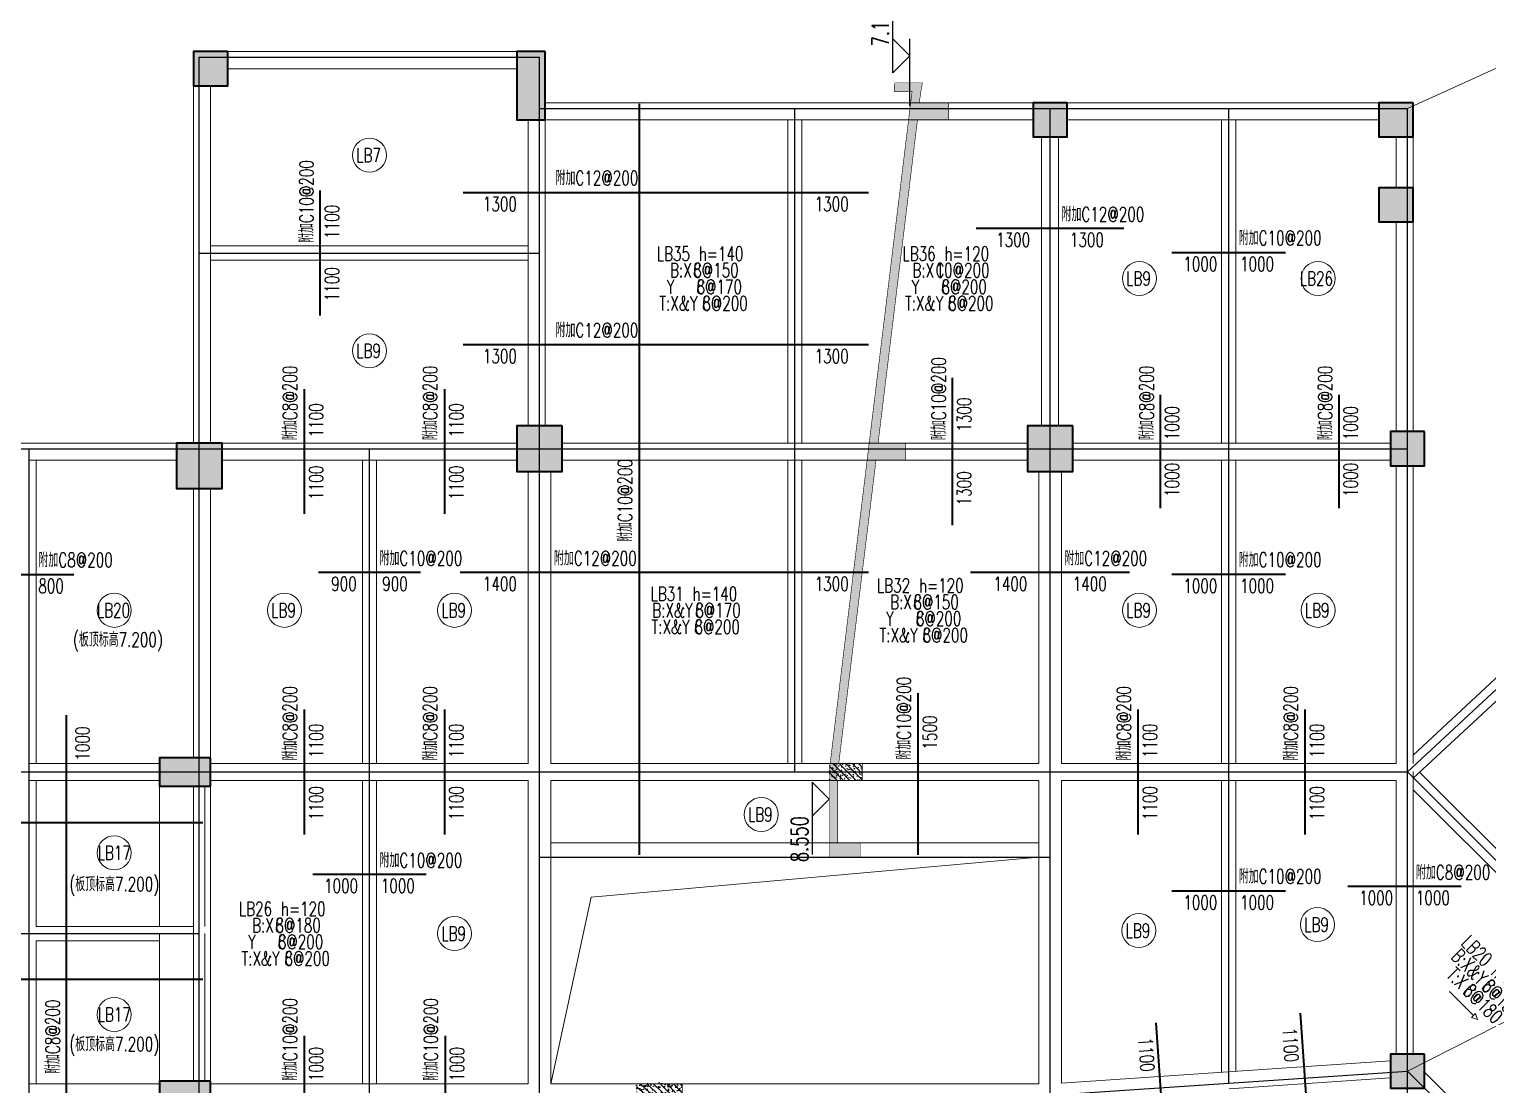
# Model space of a CAD drawing. Header units: inches. Extents: x 18712 to 314639, y 0 to 420500.
# Drawn here: x 61740 to 87459, y 46074 to 64686 of the extents above; entities that cross this region are included whole.
import ezdxf
from ezdxf.enums import TextEntityAlignment as Align
from ezdxf.lldxf.tags import DXFTag

# ---------------------------------------------------------------- set-up
doc = ezdxf.new("R2010")
doc.units = ezdxf.units.IN
doc.header["$LTSCALE"] = 1000
doc.header["$MEASUREMENT"] = 0
doc.layers.get('0').update_dxf_attribs({"true_color": 0xffffff})
for name, color, linetype, true_color in [('DOTE', 1, 'DOTE', 0xff0000), ('THIN', 7, 'Continuous', 0xffffff), ('板洞边线', 7, 'Continuous', 0xadadad), ('柱填充', 7, 'Continuous', 0xc0c0c0), ('柱尺寸标注', 3, 'Continuous', 0x00ff00), ('楼板正筋文字', 7, 'Continuous', 0xffffff), ('楼板负筋文字', 7, 'Continuous', 0xffffff), ('楼板负筋标注', 3, 'Continuous', 0x00ff00), ('楼板负筋钢筋', 1, 'Continuous', 0xff0000), ('砼柱', 2, 'Continuous', 0xffff00), ('砼梁', 6, 'Continuous', 0xff00ff), ('砼梁虚线', 9, 'HIDDEN', 0x808080)]:
    doc.layers.add(name, color=color, linetype=linetype, true_color=true_color)
doc.styles.add('TSSD_Label', font='txt.shx', dxfattribs={"height": 0.2, "bigfont": 'gbcbig.shx'})
doc.styles.add('TSSD_Rein', font='txt.shx', dxfattribs={"height": 0.2, "bigfont": 'gbcbig.shx'})
tags = doc.linetypes.add('DASHED', pattern=[0.75, 0.5, -0.25]).pattern_tags.tags
tags[6:7] = [DXFTag(74, 4), DXFTag(75, 0), DXFTag(340, '0'), DXFTag(46, 0.0), DXFTag(50, 0.0), DXFTag(44, 0.0), DXFTag(45, 0.0)]
tags[4:5] = [DXFTag(74, 4), DXFTag(75, 0), DXFTag(340, '0'), DXFTag(46, 0.0), DXFTag(50, 0.0), DXFTag(44, 0.0), DXFTag(45, 0.0)]
tags = doc.linetypes.add('DOTE', pattern=[2.4200000000000004, 2, -0.2, 0.02, -0.2]).pattern_tags.tags
tags[10:11] = [DXFTag(74, 4), DXFTag(75, 0), DXFTag(340, '0'), DXFTag(46, 0.0), DXFTag(50, 0.0), DXFTag(44, 0.0), DXFTag(45, 0.0)]
tags[8:9] = [DXFTag(74, 4), DXFTag(75, 0), DXFTag(340, '0'), DXFTag(46, 0.0), DXFTag(50, 0.0), DXFTag(44, 0.0), DXFTag(45, 0.0)]
tags[6:7] = [DXFTag(74, 4), DXFTag(75, 0), DXFTag(340, '0'), DXFTag(46, 0.0), DXFTag(50, 0.0), DXFTag(44, 0.0), DXFTag(45, 0.0)]
tags[4:5] = [DXFTag(74, 4), DXFTag(75, 0), DXFTag(340, '0'), DXFTag(46, 0.0), DXFTag(50, 0.0), DXFTag(44, 0.0), DXFTag(45, 0.0)]
tags = doc.linetypes.add('HIDDEN', pattern=[0.375, 0.25, -0.125]).pattern_tags.tags
tags[6:7] = [DXFTag(74, 4), DXFTag(75, 0), DXFTag(340, '0'), DXFTag(46, 0.0), DXFTag(50, 0.0), DXFTag(44, 0.0), DXFTag(45, 0.0)]
tags[4:5] = [DXFTag(74, 4), DXFTag(75, 0), DXFTag(340, '0'), DXFTag(46, 0.0), DXFTag(50, 0.0), DXFTag(44, 0.0), DXFTag(45, 0.0)]

# ---------------------------------------------------------------- blocks, each defined once
blk = doc.blocks.new('DAnoyomous17313')
at = {"layer": '楼板正筋文字', "color": 2, "true_color": 0xffff00, "style": 'TSSD_Rein', "width": 0.699999988079071}
for s, p in [('LB20 h=130', (86971.37224875175, 48556.14866344629)), ('B:X&Y', (86796.06869619963, 48318.97326735778)), ('T:X', (86713.57290871971, 47988.99010627995)), ('8@180', (87002.30817783129, 47700.25483742355)), ('8@180', (87332.29133883648, 47782.7506251959)), ('C', (87332.29133883648, 47782.7506251959)), ('C', (87002.30817783129, 47700.25483742355))]:
    blk.add_text(s, height=250, rotation=314.9999916902007, dxfattribs=at).set_placement(p)
blk = doc.blocks.new('DAnoyomous17389')
at = {"layer": '楼板正筋文字', "color": 2, "true_color": 0xffff00, "style": 'TSSD_Rein', "width": 0.699999988079071}
for s, p in [('LB26 h=120', (65438.08707671211, 49052.64769615092)), ('B:X', (65671.42041004513, 48760.98103445138)), ('C', (66079.75374337815, 48760.98103445138)), ('8@180', (66079.75374337815, 48760.98103445138)), ('Y', (65598.50374337815, 48469.31437275185)), ('C', (66123.50374337815, 48469.31437275185)), ('8@200', (66123.50374337815, 48469.31437275185)), ('T:X&Y', (65481.83707671211, 48177.64771105231)), ('C', (66240.17041004513, 48177.64771105231)), ('8@200', (66240.17041004513, 48177.64771105231))]:
    blk.add_text(s, height=250, dxfattribs=at).set_placement(p)
blk = doc.blocks.new('DAnoyomous17485')
at = {"layer": '楼板正筋文字', "color": 2, "true_color": 0xffff00, "style": 'TSSD_Rein', "width": 0.699999988079071}
for s, p in [('LB31 h=140', (72696.25374337815, 54606.81436530103)), ('B:X&Y', (72725.42041004513, 54315.1477036015)), ('C', (73483.75374337815, 54315.1477036015)), ('8@170', (73483.75374337815, 54315.1477036015)), ('T:X&Y', (72710.83707671211, 54023.48104190196)), ('C', (73469.17041004513, 54023.48104190196)), ('8@200', (73469.17041004513, 54023.48104190196))]:
    blk.add_text(s, height=250, dxfattribs=at).set_placement(p)
blk = doc.blocks.new('DAnoyomous17496')
at = {"layer": '楼板正筋文字', "color": 2, "true_color": 0xffff00, "style": 'TSSD_Rein', "width": 0.699999988079071}
for s, p in [('LB32 h=120', (76688.08707671211, 54752.64769615092)), ('B:X', (76921.42041004513, 54460.98103445138)), ('C', (77329.75374337815, 54460.98103445138)), ('8@150', (77329.75374337815, 54460.98103445138)), ('Y', (76848.50374337815, 54169.31437275185)), ('C', (77373.50374337815, 54169.31437275185)), ('8@200', (77373.50374337815, 54169.31437275185)), ('T:X&Y', (76731.83707671211, 53877.64771105231)), ('C', (77490.17041004513, 53877.64771105231)), ('8@200', (77490.17041004513, 53877.64771105231))]:
    blk.add_text(s, height=250, dxfattribs=at).set_placement(p)
blk = doc.blocks.new('DAnoyomous17545')
at = {"layer": '楼板正筋文字', "color": 2, "true_color": 0xffff00, "style": 'TSSD_Rein', "width": 0.699999988079071}
for s, p in [('LB35 h=140', (72806.08707671211, 60602.64769615092)), ('B:X', (73039.42041004513, 60310.98103445138)), ('C', (73447.75374337815, 60310.98103445138)), ('8@150', (73447.75374337815, 60310.98103445138)), ('Y', (72981.08707671211, 60019.31437275185)), ('C', (73506.08707671211, 60019.31437275185)), ('8@170', (73506.08707671211, 60019.31437275185)), ('T:X&Y', (72849.83707671211, 59727.64771105231)), ('C', (73608.17041004513, 59727.64771105231)), ('8@200', (73608.17041004513, 59727.64771105231))]:
    blk.add_text(s, height=250, dxfattribs=at).set_placement(p)
blk = doc.blocks.new('DAnoyomous17556')
at = {"layer": '楼板正筋文字', "color": 2, "true_color": 0xffff00, "style": 'TSSD_Rein', "width": 0.699999988079071}
for s, p in [('LB36 h=120', (77138.08707671211, 60602.64769615092)), ('B:X', (77313.08707671211, 60310.98103445138)), ('C', (77721.42041004513, 60310.98103445138)), ('10@200', (77721.42041004513, 60310.98103445138)), ('Y', (77298.50374337815, 60019.31437275185)), ('C', (77823.50374337815, 60019.31437275185)), ('8@200', (77823.50374337815, 60019.31437275185)), ('T:X&Y', (77181.83707671211, 59727.64771105231)), ('C', (77940.17041004513, 59727.64771105231)), ('8@200', (77940.17041004513, 59727.64771105231))]:
    blk.add_text(s, height=250, dxfattribs=at).set_placement(p)

msp = doc.modelspace()

# ---------------------------------------------------------------- hatches: boundary and pattern name
at = {"true_color": 0x333333}
h = msp.add_hatch(dxfattribs=at)
h.set_pattern_fill('钢筋混凝土', color=250, scale=19354.8, angle=47.49999999999999, style=0)
h.set_pattern_definition([(135, (579480327.6848309, -815590151.7222248), (-53.03300858899107, -53.03300858899106), []), (140, (579480327.6848309, -815590151.7222248), (18.82564049477855, 215.178054780226), [22.5, -247.5]), (85, (579480327.6848309, -815590151.7222248), (-225.6576401100035, -41.62540008389999), [18, -198]), (190.4513999999999, (579480329.2536329, -815590133.7907208), (-206.8318626182861, 173.5528145142065), [19.122057, -210.3426336]), (136.1842, (579480267.6848309, -815590151.7222248), (49.65570429870544, 320.1723145876933), [33.7499999999999, -371.2499999999992]), (186.6356, (579480271.822823, -815590125.0412014), (-292.2353612701325, 280.398811664611), [28.68308639999999, -315.5138999999998]), (81.18419999999999, (579480267.6848309, -815590151.7222248), (-292.2355802775974, 280.3985835400882), [27, -297]), (111, (579480282.6848309, -815590121.7222248), (120.7856671996017, 179.0721156355385), [22.5, -247.5]), (56.00000000000002, (579480282.6848309, -815590121.7222248), (-217.5450135140559, 72.99459957647453), [18, -198]), (161.4514, (579480292.7503127, -815590106.799555), (-96.7591490129857, 252.066788574447), [19.122057, -210.3426336]), (127.5, (579480327.6848309, -815590151.7222248), (-99.86815614939344, 3.647956595187207), [0, -195.6, 0, -201, 0, -198.75]), (97.49999999999996, (579480327.6848309, -815590151.7222248), (-118.3235135647081, 78.9208612326446), [0, -114.6, 0, -191.1, 0, -75.74999999999999]), (57.49999999999998, (579480327.6848309, -815590218.6222248), (6.766461520313936, 160.1467308517227), [0, -74.99999999999994, 0, -233.9999999999999, 0, -310.4999999999998]), (47.49999999999999, (579480327.6848309, -815590248.6222248), (-30.03149469969531, 174.9558508027159), [0, -97.5, 0, -155.4, 0, -220.5])])
edge = h.paths.add_edge_path(flags=0)
edge.add_line((76014.48302359198, 51740.14801359175), (76672.28057452076, 57090.14801359175))
edge.add_line((76672.28057452076, 57090.14801359175), (77188.23688038223, 57090.14801359175))
edge.add_line((77188.23688038223, 57090.14801359175), (77188.23688038223, 57390.14801359175))
edge.add_line((77188.23688038223, 57390.14801359175), (76708.83519633644, 57390.14801359175))
edge.add_line((76708.83519633644, 57390.14801359175), (77403.37301143043, 63090.14801359175))
edge.add_line((77403.37301143043, 63090.14801359175), (77951.20277448528, 63090.14801359175))
edge.add_line((77951.20277448528, 63090.14801359175), (77951.20277448528, 63390.14801359175))
edge.add_line((77951.20277448528, 63390.14801359175), (77433.83519633644, 63390.14801359175))
edge.add_line((77433.83519633644, 63390.14801359175), (77463.88006718986, 63590.14801359175))
edge.add_line((77463.88006718986, 63590.14801359175), (77489.1609659993, 63740.14801359175))
edge.add_line((77489.1609659993, 63740.14801359175), (76997.06386323803, 63740.14801359175))
edge.add_line((76997.06386323803, 63740.14801359175), (76994.91063948505, 63590.14801359175))
edge.add_line((76994.91063948505, 63590.14801359175), (77307.09551342361, 63590.14801359175))
edge.add_line((77307.09551342361, 63590.14801359175), (75844.91063948505, 51590.14801383017))
edge.add_line((75844.91063948505, 51590.14801383017), (75844.91063948505, 50090.14801359152))
edge.add_line((75844.91063948505, 50090.14801359152), (76397.5142454707, 50090.14801359152))
edge.add_line((76397.5142454707, 50090.14801359152), (76397.5142454707, 50340.14801359152))
edge.add_line((76397.5142454707, 50340.14801359152), (75993.80935390823, 50340.14801359152))
edge.add_line((75993.80935390823, 50340.14801359152), (75993.80935390823, 51440.14801359152))
h = msp.add_hatch(dxfattribs=at)
h.set_pattern_fill('ARMOREDW', color=250, scale=6451.599999999999, angle=135, style=0)
h.set_pattern_definition([(140, (-6498927.132695165, -2055336.24430422), (6.275213498259515, 71.72601826007535), [7.5, -82.5]), (85.00000000000001, (-6498927.132695165, -2055336.24430422), (-75.21921337000119, -13.8751333613), [6, -66]), (190.4513999999999, (-6498926.609761165, -2055330.26713622), (-68.94395420609536, 57.85093817140216), [6.374019, -70.11421119999999]), (136.1842, (-6498947.132695165, -2055336.24430422), (16.55190143290181, 106.7241048625644), [11.24999999999999, -123.75]), (186.6355999999999, (-6498945.753364464, -2055327.35062972), (-97.41178709004417, 93.46627055487033), [9.561028799999999, -105.1713]), (81.18420000000005, (-6498947.132695165, -2055336.24430422), (-97.41186009253246, 93.46619451336272), [9, -99]), (111, (-6498942.132695165, -2055326.24430422), (40.26188906653389, 59.69070521184616), [7.5, -82.5]), (56.00000000000004, (-6498942.132695165, -2055326.24430422), (-72.5150045046853, 24.33153319215818), [6, -66]), (161.4514, (-6498938.777534565, -2055321.27008092), (-32.25304967099523, 84.02226285814899), [6.374018999999998, -70.11421119999996]), (135, (-6498927.132695165, -2055336.24430422), (-56.5685424949238, -56.5685424949238), [])])
h.paths.add_polyline_path([(76431.20277448528, 51740.14801359175), (75863.05036330008, 51739.01885065644), (75844.91063948505, 51590.14801383017), (76431.20277448528, 51590.14801359175)], flags=0)
h.paths.add_polyline_path([(76431.20277448528, 51590.14801359175), (75844.91063948505, 51590.14801383017), (75844.91063948505, 51543.00027954577), (75844.91063948505, 51440.14801359152), (76431.20277448528, 51440.14801359152)], flags=0)
h = msp.add_hatch(dxfattribs=at)
h.set_pattern_fill('钢筋混凝土', color=250, scale=19354.8, angle=47.49999999999999, style=0)
h.set_pattern_definition([(135, (579476938.0417446, -815590139.2222025), (-53.03300858899107, -53.03300858899106), []), (140, (579476938.0417446, -815590139.2222025), (18.82564049477855, 215.178054780226), [22.5, -247.5]), (85, (579476938.0417446, -815590139.2222025), (-225.6576401100035, -41.62540008389999), [18, -198]), (190.4513999999999, (579476939.6105466, -815590121.2906985), (-206.8318626182861, 173.5528145142065), [19.122057, -210.3426336]), (136.1842, (579476878.0417446, -815590139.2222025), (49.65570429870544, 320.1723145876933), [33.74999999999991, -371.2499999999993]), (186.6356, (579476882.1797367, -815590112.5411791), (-292.2353612701325, 280.398811664611), [28.68308639999999, -315.5138999999998]), (81.18419999999999, (579476878.0417446, -815590139.2222025), (-292.2355802775974, 280.3985835400882), [27, -297]), (111, (579476893.0417446, -815590109.2222025), (120.7856671996017, 179.0721156355385), [22.5, -247.5]), (56.00000000000002, (579476893.0417446, -815590109.2222025), (-217.5450135140559, 72.99459957647453), [18, -198]), (161.4514, (579476903.1072264, -815590094.2995327), (-96.7591490129857, 252.066788574447), [19.122057, -210.3426336]), (127.5, (579476938.0417446, -815590139.2222025), (-99.86815614939344, 3.647956595187207), [0, -195.6, 0, -201, 0, -198.75]), (97.49999999999997, (579476938.0417446, -815590139.2222025), (-118.3235135647081, 78.9208612326446), [0, -114.6, 0, -191.1, 0, -75.74999999999999]), (57.49999999999998, (579476938.0417446, -815590206.1222025), (6.766461520313936, 160.1467308517227), [0, -74.99999999999996, 0, -233.9999999999999, 0, -310.4999999999998]), (47.49999999999999, (579476938.0417446, -815590236.1222025), (-30.03149469969531, 174.9558508027159), [0, -97.5, 0, -155.4, 0, -220.5])])
h.paths.add_polyline_path([(72455.20277448528, 46090.14801359175), (72455.26755317085, 42690.14801359175), (73111.20277448528, 42690.14801359175), (73111.20277448528, 42990.14801359175), (72605.20277448528, 42990.14801359175), (72605.20277448528, 45790.14801359175), (73255.20277448528, 45790.14801359175), (73255.20277448528, 46090.14801359175)], flags=0)
at = {"layer": '柱填充'}
for points in [[(65240.16666158073, 64290.14801359175), (64640.16666158073, 64290.14801359175), (64640.16666158073, 63690.14801359175), (65240.16666158073, 63690.14801359175)], [(70840.16666158073, 64290.14801359175), (70340.16666158073, 64290.14801359175), (70340.16666158073, 63090.14801359175), (70840.16666158073, 63090.14801359175)], [(80040.16666158073, 63390.14801359175), (79440.16666158073, 63390.14801359175), (79440.16666158073, 62790.14801359175), (80040.16666158073, 62790.14801359175)], [(86140.16666158073, 63390.14801359175), (85540.16666158073, 63390.14801359175), (85540.16666158073, 62790.14801359175), (86140.16666158073, 62790.14801359175)], [(86140.16666158073, 61890.14801359175), (85540.16666158073, 61890.14801359175), (85540.16666158073, 61290.14801359175), (86140.16666158073, 61290.14801359175)], [(71140.16666158073, 57690.14801359175), (70340.16666158073, 57690.14801359175), (70340.16666158073, 56890.14801359175), (71140.16666158073, 56890.14801359175)], [(80140.16666158073, 57690.14801359175), (79340.16666158073, 57690.14801359175), (79340.16666158073, 56890.14801359175), (80140.16666158073, 56890.14801359175)], [(65140.16666158073, 57390.14801359175), (64340.16666158073, 57390.14801359175), (64340.16666158073, 56590.14801359175), (65140.16666158073, 56590.14801359175)], [(86340.16666158073, 57590.14801359175), (85740.16666158073, 57590.14801359175), (85740.16666158073, 56990.14801359175), (86340.16666158073, 56990.14801359175)], [(64940.16666158073, 51840.14801359175), (64040.16666158073, 51840.14801359175), (64040.16666158073, 51340.14801359175), (64940.16666158073, 51340.14801359175)], [(86340.16666158073, 46615.32119640287), (85740.16666158073, 46615.32119640287), (85740.16666158073, 46015.32119640287), (86340.16666158073, 46015.32119640287)], [(64940.16666158073, 46140.14801359175), (64040.16666158073, 46140.14801359175), (64040.16666158073, 45640.14801359175), (64940.16666158073, 45640.14801359175)]]:
    msp.add_hatch(color=256, dxfattribs=at).paths.add_polyline_path(points, flags=0)

# ---------------------------------------------------------------- linework, layer by layer
at = {"color": 250, "lineweight": -3, "true_color": 0x333333, "const_width": 10}
for points in [[(76014.48302359198, 51740.14801359175), (76672.28057452076, 57090.14801359175), (77188.23688038223, 57090.14801359175), (77188.23688038223, 57390.14801359175), (76708.83519633644, 57390.14801359175), (77403.37301143043, 63090.14801359175), (77951.20277448528, 63090.14801359175), (77951.20277448528, 63390.14801359175), (77433.83519633644, 63390.14801359175), (77463.88006718986, 63590.14801359175), (77489.1609659993, 63740.14801359175), (76997.06386323803, 63740.14801359175), (76994.91063948505, 63590.14801359175), (77307.09551342361, 63590.14801359175), (75844.91063948505, 51590.14801383017), (75844.91063948505, 50090.14801359152), (76397.5142454707, 50090.14801359152), (76397.5142454707, 50340.14801359152), (75993.80935390823, 50340.14801359152), (75993.80935390823, 51440.14801359152)], [(76014.48302359198, 51740.14801359175), (76431.20277448528, 51740.14801359175), (76431.20277448528, 51440.14801359152), (75993.80935390823, 51440.14801359152)]]:
    msp.add_lwpolyline(points, dxfattribs=at)
msp.add_lwpolyline([(72455.20277448528, 46090.14801359175), (73255.20277448528, 46090.14801359175), (73255.20277448528, 45790.14801359175), (72605.20277448528, 45790.14801359175), (72605.20277448528, 42990.14801359175), (73111.20277448528, 42990.14801359175), (73111.20277448528, 42690.14801359175), (72455.26755317085, 42690.14801359175)], close=True, dxfattribs=at)
at = {"layer": 'DOTE', "lineweight": -3}
for p, q in [((64740.16666158073, 64190.14801359175), (70740.16666158073, 64190.14801359175)), ((64740.16666158073, 60740.14801359175), (64740.16666158073, 64190.14801359175)), ((70740.16666158073, 63290.14801359175), (70740.16666158073, 64190.14801359175)), ((70740.16666158073, 63290.14801359175), (75240.16666158073, 63290.14801359175)), ((70740.16666158073, 60740.14801359175), (70740.16666158073, 63290.14801359175)), ((75240.16666158073, 63290.14801359175), (79740.16666158073, 63290.14801359175)), ((75240.16666158073, 57290.14801359175), (75240.16666158073, 63290.14801359175)), ((79740.16666158073, 57290.14801359175), (79740.16666158073, 63290.14801359175)), ((79740.16666158073, 63290.14801359175), (82890.16666158073, 63290.14801359175)), ((82890.16666158073, 57290.14801359175), (82890.16666158073, 63290.14801359175)), ((82890.16666158073, 63290.14801359175), (86040.16666158073, 63290.14801359175)), ((86040.16666158073, 61790.14801359175), (86040.16666158073, 63290.14801359175)), ((86040.16666158073, 57290.14801359175), (86040.16666158073, 61790.14801359175)), ((64740.16666158073, 57290.14801359175), (64740.16666158073, 60740.14801359175)), ((64740.16666158073, 60740.14801359175), (70740.16666158073, 60740.14801359175)), ((70740.16666158073, 57290.14801359175), (70740.16666158073, 60740.14801359175)), ((58740.16666158073, 57290.14801359175), (61740.16666158073, 57290.14801359175)), ((61740.16666158073, 57290.14801359175), (64740.16666158073, 57290.14801359175)), ((61740.16666158073, 51590.14801359175), (61740.16666158073, 57290.14801359175)), ((64740.16666158073, 51590.14801359175), (64740.16666158073, 57290.14801359175)), ((64740.16666158073, 57290.14801359175), (67740.16666158073, 57290.14801359175)), ((67740.16666158073, 51590.14801359175), (67740.16666158073, 57290.14801359175)), ((67740.16666158073, 57290.14801359175), (70740.16666158073, 57290.14801359175)), ((70740.16666158073, 57290.14801359175), (75240.16666158073, 57290.14801359175)), ((70740.16666158073, 51590.14801359175), (70740.16666158073, 57290.14801359175)), ((75240.16666158073, 57290.14801359175), (79740.16666158073, 57290.14801359175)), ((75240.16666158073, 51590.14801359175), (75240.16666158073, 57290.14801359175)), ((79740.16666158073, 57290.14801359175), (82890.16666158073, 57290.14801359175)), ((79740.16666158073, 51590.14801359175), (79740.16666158073, 57290.14801359175)), ((82890.16666158073, 51590.14801359175), (82890.16666158073, 57290.14801359175)), ((82890.16666158073, 57290.14801359175), (86040.16666158073, 57290.14801359175)), ((86040.16666158073, 51590.14801359175), (86040.16666158073, 57290.14801359175)), ((86040.16666158073, 51590.14801359175), (88992.99437213846, 54337.69434991152)), ((58740.16666158073, 51590.14801359175), (61740.16666158073, 51590.14801359175)), ((61740.16666158073, 51590.14801359175), (64740.16666158073, 51590.14801359175)), ((61740.16666158073, 48740.14801359175), (61740.16666158073, 51590.14801359175)), ((64740.16666158073, 51590.14801359175), (67740.16666158073, 51590.14801359175)), ((64740.16666158073, 48740.14801359175), (64740.16666158073, 51590.14801359175)), ((67740.16666158073, 51590.14801359175), (70740.16666158073, 51590.14801359175)), ((67740.16666158073, 45890.14801359175), (67740.16666158073, 51590.14801359175)), ((70740.16666158073, 51590.14801359175), (75240.16666158073, 51590.14801359175)), ((70740.16666158073, 50090.14801359175), (70740.16666158073, 51590.14801359175)), ((75240.16666158073, 51590.14801359175), (79740.16666158073, 51590.14801359175)), ((79740.16666158073, 51590.14801359175), (82890.16666158073, 51590.14801359175)), ((79740.16666158073, 50090.14801359175), (79740.16666158073, 51590.14801359175)), ((82890.16666158073, 51590.14801359175), (86040.16666158073, 51590.14801359175)), ((82890.16666158073, 46102.73460499755), (82890.16666158073, 51590.14801359175)), ((86040.16666158073, 46315.32119640287), (86040.16666158073, 51590.14801359175)), ((86040.16666158073, 51590.14801359175), (90173.31600146339, 47456.99867370909)), ((70740.16666158073, 45890.14801359175), (70740.16666158073, 50090.14801359175)), ((70740.16666158073, 50090.14801359175), (79740.16666158073, 50090.14801359175)), ((79740.16666158073, 45890.14801359175), (79740.16666158073, 50090.14801359175)), ((58740.16666158073, 48740.14801359175), (61740.16666158073, 48740.14801359175)), ((61740.16666158073, 45890.14801359175), (61740.16666158073, 48740.14801359175)), ((61740.16666158073, 48740.14801359175), (64740.16666158073, 48740.14801359175)), ((64740.16666158073, 45890.14801359175), (64740.16666158073, 48740.14801359175)), ((82890.16666158073, 46102.73460499755), (86040.16666158073, 46315.32119640287)), ((86040.16666158073, 42890.14801359175), (86040.16666158073, 46315.32119640287)), ((86040.16666158073, 46315.32119640287), (87535.90259286825, 44819.58526511489)), ((79740.16666158073, 45890.14801359175), (82890.16666158073, 46102.73460499755))]:
    msp.add_line(p, q, dxfattribs=at)
at = {"layer": 'THIN', "lineweight": -3}
for p, q in [((76969.82097293873, 64513.82997765833), (76969.82097293873, 65192.2915161203)), ((77269.82097293873, 64213.82997765833), (76969.82097293873, 64513.82997765833)), ((76969.82097293873, 63913.82997765833), (76969.82097293873, 64513.82997765833)), ((77269.82097293873, 63327.81021412717), (77269.82097293873, 64513.82997765833)), ((77269.82097293873, 64213.82997765833), (76969.82097293873, 63913.82997765833)), ((75844.91063948505, 51111.00027954577), (75544.91063948505, 51411.00027954577)), ((75544.91063948505, 51411.00027954577), (75544.91063948505, 50811.00027954577)), ((75844.91063948505, 51111.00027954577), (75544.91063948505, 50811.00027954577)), ((75544.91063948505, 50811.00027954577), (75544.91063948505, 50132.5387410838))]:
    msp.add_line(p, q, dxfattribs=at)
at = {"layer": '板洞边线', "lineweight": 18}
for p, q in [((71647.27344276727, 49383.04123240522), (79540.16666158073, 50090.14801359175)), ((70940.16666158073, 46090.14801359175), (71647.27344276727, 49383.04123240522))]:
    msp.add_line(p, q, dxfattribs=at)
at = {"layer": '柱尺寸标注', "color": 2, "linetype": 'DASHED', "lineweight": 18, "true_color": 0xffff00}
for p, q in [((86040.1666615798, 63290.14801359222), (113141.5063211142, 75563.63923747231)), ((86040.1666615798, 46315.32119640287), (113141.5063211142, 60088.81242028296))]:
    msp.add_line(p, q, dxfattribs=at)
at = {"layer": '楼板正筋文字', "color": 2, "lineweight": 18, "true_color": 0xffff00}
msp.add_line((86783.30623719346, 47719.65353983313), (87207.57030609314, 47295.38947130878), dxfattribs=at)
msp.add_lwpolyline([(87242.92564513691, 47330.74481038375), (87278.28098424309, 47224.67879322123), (87172.21496704937, 47260.03413223381)], close=True, dxfattribs=at)
at = {"layer": '楼板正筋文字', "lineweight": 18}
for centre in [(67740.17041004513, 62465.1477036015), (81315.17041004513, 60290.1477036015), (84465.17041004513, 60290.1477036015), (67740.17041004513, 59015.1477036015), (63240.17041004513, 54440.1477036015), (66240.17041004513, 54440.1477036015), (69240.17041004513, 54440.1477036015), (81315.17041004513, 54440.1477036015), (84465.17041004513, 54440.1477036015), (74648.17041004513, 50840.1477036015), (63240.17041004513, 50165.1477036015), (84454.80040342984, 48899.23372744954), (69240.17041004513, 48740.1477036015), (81305.19451748085, 48792.95608848378), (63240.17041004513, 47315.1477036015)]:
    msp.add_circle(centre, 300, dxfattribs=at)
at = {"layer": '楼板负筋钢筋', "lineweight": 35}
for points in [[(72501.17039530788, 50130.14801359152), (72501.1705962696, 63373.00027954577)], [(66873.17026267358, 59640.14801359175), (66873.17055741762, 61840.14801359175)], [(69390.16666158073, 61808.24662273329), (76540.16666158073, 61808.24662273725)], [(78440.16666158073, 61178.14650172133), (81040.16666158073, 61178.14650172133)], [(81890.16666158073, 60750.95503358588), (83890.16666158073, 60750.95503358588)], [(69390.16666158073, 59125.24662273329), (76540.16666158073, 59125.24662273725)], [(78021.1702358785, 55940.14801359175), (78021.1705842127, 58540.14801359175)], [(66594.17026267358, 56140.14801359175), (66594.17055741762, 58340.14801359175)], [(69066.17026267358, 56140.14801359175), (69066.17055741762, 58340.14801359175)], [(81686.87027607084, 56240.14801359175), (81686.8705440198, 58240.14801359175)], [(84836.87027607084, 56240.14801359175), (84836.8705440198, 58240.14801359175)], [(60926.20298286312, 55073.76940627907), (62526.20298286312, 55073.76940627907)], [(66840.16666158073, 55112.74666307073), (68640.16666158073, 55112.74666307073)], [(69340.16666158073, 55112.74662273329), (76540.16666158073, 55112.74656222759)], [(78340.16666158073, 55112.74650172143), (81140.16666158073, 55112.74650172143)], [(81890.16666158073, 55076.95503358588), (83890.16666158073, 55076.95503358588)], [(77416.17039530788, 50130.14801359152), (77416.1705962696, 52980.14801359175)], [(62400.17027607065, 41034.00027954577), (62400.17054401961, 52590.14801359175)], [(66594.17026267358, 50490.14801359175), (66594.17055741762, 52690.14801359175)], [(69066.17026267358, 50490.14801359175), (69066.17055741762, 52690.14801359175)], [(81296.17026267358, 50490.14801359175), (81296.17055741762, 52690.14801359175)], [(84241.17026267358, 50490.14801359175), (84241.17055741762, 52690.14801359175)], [(58680.16666158073, 50701.44873720779), (64800.1666615798, 50701.44873720802)], [(66740.16666158073, 49788.74740916443), (68740.16666158073, 49788.74740916443)], [(81890.16666158073, 49493.95503358588), (83890.16666158073, 49493.95503358588)], [(84990.16666158073, 49575.16281935664), (86990.16666158073, 49575.16281935664)], [(58680.16666158073, 47936.44873720779), (64800.1666615798, 47936.44873720802)], [(84148.00505403121, 47340.23603321983), (84301.46911723976, 45145.59511012908)], [(81606.76731448591, 47168.73347163199), (81760.23137769446, 44974.09254854124)], [(66594.17027607065, 44940.14801359175), (66594.17054401961, 46940.14801359175)], [(69078.17027607065, 44940.14801359175), (69078.17054401961, 46940.14801359175)]]:
    msp.add_lwpolyline(points, dxfattribs=at)
at = {"layer": '砼柱', "lineweight": 35}
for points in [[(65240.16666158073, 64290.14801359175), (64640.16666158073, 64290.14801359175), (64640.16666158073, 63690.14801359175), (65240.16666158073, 63690.14801359175)], [(70840.16666158073, 64290.14801359175), (70340.16666158073, 64290.14801359175), (70340.16666158073, 63090.14801359175), (70840.16666158073, 63090.14801359175)], [(80040.16666158073, 63390.14801359175), (79440.16666158073, 63390.14801359175), (79440.16666158073, 62790.14801359175), (80040.16666158073, 62790.14801359175)], [(86140.16666158073, 63390.14801359175), (85540.16666158073, 63390.14801359175), (85540.16666158073, 62790.14801359175), (86140.16666158073, 62790.14801359175)], [(86140.16666158073, 61890.14801359175), (85540.16666158073, 61890.14801359175), (85540.16666158073, 61290.14801359175), (86140.16666158073, 61290.14801359175)], [(71140.16666158073, 57690.14801359175), (70340.16666158073, 57690.14801359175), (70340.16666158073, 56890.14801359175), (71140.16666158073, 56890.14801359175)], [(80140.16666158073, 57690.14801359175), (79340.16666158073, 57690.14801359175), (79340.16666158073, 56890.14801359175), (80140.16666158073, 56890.14801359175)], [(65140.16666158073, 57390.14801359175), (64340.16666158073, 57390.14801359175), (64340.16666158073, 56590.14801359175), (65140.16666158073, 56590.14801359175)], [(86340.16666158073, 57590.14801359175), (85740.16666158073, 57590.14801359175), (85740.16666158073, 56990.14801359175), (86340.16666158073, 56990.14801359175)], [(64940.16666158073, 51840.14801359175), (64040.16666158073, 51840.14801359175), (64040.16666158073, 51340.14801359175), (64940.16666158073, 51340.14801359175)], [(86340.16666158073, 46615.32119640287), (85740.16666158073, 46615.32119640287), (85740.16666158073, 46015.32119640287), (86340.16666158073, 46015.32119640287)], [(64940.16666158073, 46140.14801359175), (64040.16666158073, 46140.14801359175), (64040.16666158073, 45640.14801359175), (64940.16666158073, 45640.14801359175)]]:
    msp.add_lwpolyline(points, close=True, dxfattribs=at)
at = {"layer": '砼梁', "lineweight": 18}
for p, q in [((70340.16666158073, 64290.14801359175), (65240.16666158073, 64290.14801359175)), ((64640.16666158073, 63690.14801359175), (64640.16666158073, 60740.14801359175)), ((75240.16666158073, 63390.14801359175), (70840.16666158073, 63390.14801359175)), ((79440.16666158073, 63390.14801359175), (75240.16666158073, 63390.14801359175)), ((82890.16666158073, 63390.14801359175), (80040.16666158073, 63390.14801359175)), ((85540.16666158073, 63390.14801359175), (82890.16666158073, 63390.14801359175)), ((86140.16666158073, 61890.14801359175), (86140.16666158073, 62790.14801359175)), ((86140.16666158073, 57590.14801359175), (86140.16666158073, 61290.14801359175)), ((64640.16666158073, 60740.14801359175), (64640.16666158073, 57390.14801359175)), ((61740.16666158073, 57390.14801359175), (59040.16666158073, 57390.14801359175)), ((64340.16666158073, 57390.14801359175), (61740.16666158073, 57390.14801359175)), ((86140.16666158073, 51740.14801359175), (86140.16666158073, 56990.14801359175)), ((64640.16666158073, 56590.14801359175), (64640.16666158073, 51840.14801359175)), ((88821.51175459725, 54383.02427451125), (86140.16666158073, 51888.08701136334)), ((64040.16666158073, 51340.14801359175), (64040.16666158073, 48865.14801359175)), ((70940.16666158073, 50090.14801359175), (79540.16666158073, 50090.14801359175)), ((70940.16666158073, 46090.14801359175), (70940.16666158073, 50090.10601359185)), ((79540.16666158073, 50090.10601359185), (79540.16666158073, 46090.14801359175)), ((64040.16666158073, 48740.11951359174), (64040.16666158073, 46140.14801359175)), ((75240.16666158073, 46090.14801359175), (70940.16666158073, 46090.14801359175)), ((79540.16666158073, 46090.14801359175), (75240.16666158073, 46090.14801359175))]:
    msp.add_line(p, q, dxfattribs=at)
at = {"layer": '砼梁虚线', "lineweight": 18}
for p, q in [((65240.16666158073, 63990.14801359175), (70340.16666158073, 63990.14801359175)), ((64940.16666158073, 60740.18251359182), (64940.16666158073, 63690.14801359175)), ((70540.16666158073, 63090.14801359175), (70540.16666158073, 60740.17351359174)), ((70840.16666158073, 63090.14801359175), (75240.12166158081, 63090.14801359175)), ((70840.16666158073, 60740.14801359175), (70840.16666158073, 63090.14801359175)), ((75115.16666158073, 63090.14801359175), (75115.16666158073, 57390.14801359175)), ((75240.21166158066, 63090.14801359175), (79440.16666158073, 63090.14801359175)), ((75365.16666158073, 57390.14801359175), (75365.16666158073, 63090.14801359175)), ((80040.16666158073, 63090.14801359175), (82890.13516158023, 63090.14801359175)), ((82765.16666158073, 63090.14801359175), (82765.16666158073, 57390.14801359175)), ((82890.19816158031, 63090.14801359175), (85540.16666158073, 63090.14801359175)), ((83015.16666158073, 57390.14801359175), (83015.16666158073, 63090.14801359175)), ((79590.16666158073, 62790.14801359175), (79590.16666158073, 57690.14801359175)), ((79890.16666158073, 57690.14801359175), (79890.16666158073, 62790.14801359175)), ((85840.16666158073, 62790.14801359175), (85840.16666158073, 61890.14801359175)), ((85840.16666158073, 61290.14801359175), (85840.16666158073, 57590.14801359175)), ((85840.16666158073, 61290.14801359175), (85840.16666158073, 57590.14801359175)), ((86140.16666158073, 57590.14801359175), (86140.16666158073, 61290.14801359175)), ((70540.16666158073, 60865.14801359175), (64940.16666158073, 60865.14801359175)), ((64940.16666158073, 57390.14801359175), (64940.16666158073, 60740.11351359168)), ((70540.16666158073, 60740.11351359168), (70540.16666158073, 57690.14801359175)), ((70840.16666158073, 57690.14801359175), (70840.16666158073, 60740.14801359175)), ((64940.16666158073, 60615.14801359175), (70540.16666158073, 60615.14801359175)), ((67740.16666158073, 57390.14801359175), (65140.16666158073, 57390.14801359175)), ((70340.16666158073, 57390.14801359175), (67740.16666158073, 57390.14801359175)), ((75240.12166158081, 57390.14801359175), (71140.16666158073, 57390.14801359175)), ((79340.16666158073, 57390.14801359175), (75240.21166158066, 57390.14801359175)), ((82890.13516158023, 57390.14801359175), (80140.16666158073, 57390.14801359175)), ((85740.16666158073, 57390.14801359175), (82890.19816158031, 57390.14801359175)), ((61740.19666158006, 57090.14801359175), (64340.16666158073, 57090.14801359175)), ((61865.16666158073, 51740.14801359175), (61865.16666158073, 57090.14801359175)), ((65140.16666158073, 57090.14801359175), (67740.13666158047, 57090.14801359175)), ((67615.16666158073, 57090.14801359175), (67615.16666158073, 51740.14801359175)), ((67740.19666158006, 57090.14801359175), (70340.16666158073, 57090.14801359175)), ((67865.16666158073, 51740.14801359175), (67865.16666158073, 57090.14801359175)), ((70540.16666158073, 56890.14801359175), (70540.16666158073, 51740.14801359175)), ((70940.16666158073, 51740.14801359175), (70940.16666158073, 56890.14801359175)), ((71140.16666158073, 57090.14801359175), (75240.12166158081, 57090.14801359175)), ((75115.16666158073, 57090.14801359175), (75115.16666158073, 51740.14801359175)), ((75240.21166158066, 57090.14801359175), (79340.16666158073, 57090.14801359175)), ((75365.16666158073, 51740.14801359175), (75365.16666158073, 57090.14801359175)), ((79540.16666158073, 56890.14801359175), (79540.16666158073, 51740.14801359175)), ((79940.16666158073, 51740.14801359175), (79940.16666158073, 56890.14801359175)), ((80140.16666158073, 57090.14801359175), (82890.13516158023, 57090.14801359175)), ((82765.16666158073, 57090.14801359175), (82765.16666158073, 51740.14801359175)), ((82890.19816158031, 57090.14801359175), (85740.16666158073, 57090.14801359175)), ((83015.16666158073, 51740.14801359175), (83015.16666158073, 57090.14801359175)), ((85840.16666158073, 56990.14801359175), (85840.16666158073, 51740.14801359175)), ((85840.16666158073, 56990.14801359175), (85840.16666158073, 51740.14801359175)), ((86140.16666158073, 51888.08701136334), (86140.16666158073, 56990.14801359175)), ((64640.16666158073, 56590.14801359175), (64640.16666158073, 51840.14801359175)), ((64940.16666158073, 51840.14801359175), (64940.16666158073, 56590.14801359175)), ((64940.16666158073, 51840.14801359175), (64940.16666158073, 56590.14801359175)), ((86142.37633175933, 51480.36101550561), (89025.87203840044, 54163.39532741204)), ((64040.16666158073, 51740.14801359175), (61740.19666158006, 51740.14801359175)), ((67740.13666158047, 51740.14801359175), (64940.16666158073, 51740.14801359175)), ((70540.16666158073, 51740.14801359175), (67740.19666158006, 51740.14801359175)), ((75240.12166158081, 51740.14801359175), (70940.16666158073, 51740.14801359175)), ((79540.16666158073, 51740.14801359175), (75240.21166158066, 51740.14801359175)), ((82890.13516158023, 51740.14801359175), (79940.16666158073, 51740.14801359175)), ((85840.16666158073, 51740.14801359175), (82890.19816158031, 51740.14801359175)), ((61740.19666158006, 51440.14801359175), (64040.16666158073, 51440.14801359175)), ((61865.16666158073, 48865.14801359175), (61865.16666158073, 51440.14801359175)), ((64940.16666158073, 51440.14801359175), (67740.13666158047, 51440.14801359175)), ((67615.16666158073, 51440.14801359175), (67615.16666158073, 46090.14801359175)), ((67740.19666158006, 51440.14801359175), (70540.16666158073, 51440.14801359175)), ((67865.16666158073, 46090.14801359175), (67865.16666158073, 51440.14801359175)), ((70540.16666158073, 51440.14801359175), (70540.16666158073, 50090.14801359175)), ((70940.16666158073, 51440.14801359175), (75240.16666158073, 51440.14801359175)), ((70940.16666158073, 50090.16301359188), (70940.16666158073, 51440.14801359175)), ((75240.16666158073, 51440.14801359175), (79540.16666158073, 51440.14801359175)), ((79540.16666158073, 51440.14801359175), (79540.16666158073, 50090.16301359188)), ((79940.16666158073, 51440.14801359175), (82890.13516158023, 51440.14801359175)), ((79940.16666158073, 50090.14801359175), (79940.16666158073, 51440.14801359175)), ((82765.16666158073, 51440.14801359175), (82765.16666158073, 46294.75357212171)), ((82890.19816158031, 51440.14801359175), (85840.16666158073, 51440.14801359175)), ((83015.16666158073, 46311.6255238205), (83015.16666158073, 51440.14801359175)), ((85840.16666158073, 51440.14801359175), (85840.16666158073, 46615.32119640287)), ((86140.16666158073, 46615.32119640287), (86140.16666158073, 51590.09526532375)), ((90137.96066240378, 47704.48604712448), (86256.18709011067, 51586.25961941805)), ((64640.16666158073, 51340.14801359175), (64640.16666158073, 48740.17651359177)), ((64840.16666158073, 48865.14801359175), (64840.16666158073, 51340.14801359175)), ((64940.16666158073, 48865.14801359175), (64940.16666158073, 51340.14801359175)), ((86140.16666158073, 51278.01597923598), (89925.82862804801, 47492.3540127687)), ((79540.16666158073, 50340.14801359175), (70940.16666158073, 50340.14801359175)), ((70540.16666158073, 50090.14801359175), (70540.16666158073, 46090.14801359175)), ((79940.16666158073, 46104.10051792486), (79940.16666158073, 50090.14801359175)), ((64640.16666158073, 48865.14801359175), (61865.16666158073, 48865.14801359175)), ((61865.16666158073, 46090.14801359175), (61865.16666158073, 48615.14801359175)), ((61865.16666158073, 48615.14801359175), (64040.16666158073, 48615.14801359175)), ((64640.16666158073, 48740.14801359175), (64640.16666158073, 46140.14801359175)), ((64840.16666158073, 46140.14801359175), (64840.16666158073, 48740.14801359175)), ((64940.16666158073, 46140.14801359175), (64940.16666158073, 48865.14801359175)), ((82876.668233643, 46302.27856867433), (79940.16666158073, 46104.10051792486)), ((85740.16666158073, 46495.52979733793), (82876.73123364308, 46302.28282040636)), ((87323.77055851248, 45314.56001194518), (86340.16666158073, 46298.1639088774)), ((64040.16666158073, 46090.14801359175), (61740.19666158006, 46090.14801359175)), ((67740.13666158047, 46090.14801359175), (64940.16666158073, 46090.14801359175)), ((70540.16666158073, 46090.14801359175), (67740.19666158006, 46090.14801359175)), ((82896.90012554982, 46002.96156022603), (85740.16666158073, 46194.84738287747))]:
    msp.add_line(p, q, dxfattribs=at)

# ---------------------------------------------------------------- block references
at = {"layer": '楼板正筋文字', "color": 2, "true_color": 0xffff00}
for name in ['DAnoyomous17545', 'DAnoyomous17556', 'DAnoyomous17485', 'DAnoyomous17496', 'DAnoyomous17389', 'DAnoyomous17313']:
    msp.add_blockref(name, (0, 0), dxfattribs=at)

# ---------------------------------------------------------------- texts
at = {"layer": 'THIN', "style": 'TSSD_Label', "width": 0.699999988079071}
for s, p in [('7.100', (76898.2825114007, 65192.29151611983)), ('8.550', (75473.37217794702, 50811.00027954577))]:
    msp.add_text(s, height=300, rotation=90.00000250447816, dxfattribs=at).set_placement(p, align=Align.RIGHT)
at = {"layer": '楼板正筋文字', "style": 'TSSD_Rein', "width": 0.699999988079071}
for s, p in [('LB7', (67506.83707671211, 62340.1477036015)), ('LB9', (81081.83707671211, 60165.1477036015)), ('LB26', (84144.33707671211, 60165.1477036015)), ('LB9', (67506.83707671211, 58890.1477036015)), ('LB20', (62933.92041004513, 54315.1477036015)), ('LB9', (66006.83707671211, 54315.1477036015)), ('LB9', (69006.83707671211, 54315.1477036015)), ('LB9', (81081.83707671211, 54315.1477036015)), ('LB9', (84231.83707671211, 54315.1477036015)), ('LB9', (74414.83707671211, 50715.1477036015)), ('LB17', (62948.50374337815, 50040.1477036015)), ('LB9', (81071.86118414783, 48667.95608848378)), ('LB9', (84221.46707009681, 48774.23372744954)), ('LB9', (69006.83707671211, 48615.1477036015)), ('LB17', (62948.50374337815, 47190.1477036015))]:
    msp.add_text(s, height=250, dxfattribs=at).set_placement(p)
for p in [(63304.17041004513, 53923.1477036015), (63240.17041004513, 49612.1477036015), (63240.17041004513, 46792.1477036015)]:
    msp.add_text('(板顶标高7.200)', height=250, dxfattribs=at).set_placement(p, align=Align.MIDDLE_CENTER)
at = {"layer": '楼板负筋文字', "style": 'TSSD_Rein', "width": 0.699999988079071}
for s, p in [('附加C10@200', (66753.62901370757, 60917.64802991085)), ('附加C10@200', (77901.6290170566, 57442.64802991085)), ('附加C8@200', (66464.27398747083, 57442.64803135114)), ('附加C8@200', (68936.27398747083, 57442.64803135114)), ('附加C8@200', (81567.32901705679, 57442.64802991085)), ('附加C8@200', (84717.32901705679, 57442.64802991085)), ('附加C10@200', (72371.27397909825, 55646.14803135114)), ('附加C8@200', (66464.27398747083, 51792.64803135114)), ('附加C8@200', (68936.27398747083, 51792.64803135114)), ('附加C10@200', (77286.27397909825, 51808.14803135114)), ('附加C8@200', (81166.27398747083, 51792.64803135114)), ('附加C8@200', (84111.27398747083, 51792.64803135114)), ('附加C8@200', (62280.62901705661, 46265.64802991085)), ('附加C10@200', (66464.27398747083, 46142.64803135114)), ('附加C10@200', (68948.27398747083, 46142.64803135114))]:
    msp.add_text(s, height=250, rotation=89.99998884409983, dxfattribs=at).set_placement(p)
for s, p in [('附加C12@200', (71020.66666158073, 61938.14307243748)), ('附加C12@200', (79942.66666158073, 61297.68792183975)), ('附加C10@200', (83067.66666158073, 60880.85148329007)), ('附加C12@200', (71020.66666158073, 59255.14307243748)), ('附加C8@200', (61903.70298286312, 55203.66585598326)), ('附加C10@200', (67917.66666158073, 55232.28808318915)), ('附加C12@200', (70992.66666158073, 55232.28804285171)), ('附加C12@200', (79992.66666158073, 55232.28792183984)), ('附加C10@200', (83067.66666158073, 55206.85148329007)), ('附加C10@200', (67917.66666158073, 49908.28882928284)), ('附加C10@200', (83067.66666158073, 49623.85148329007)), ('附加C8@200', (86192.66666158073, 49694.70423947506))]:
    msp.add_text(s, height=250, dxfattribs=at).set_placement(p)
at = {"layer": '楼板负筋标注', "style": 'TSSD_Rein', "width": 0.699999988079071}
for s, p in [('1300', (70040.16666158073, 61728.24662273329)), ('1300', (75890.16666158073, 61728.24662273702)), ('1300', (79090.16666158073, 61098.14650172133)), ('1300', (80390.16666158073, 61098.14650172133)), ('1000', (82390.16666158073, 60670.95503358588)), ('1000', (83390.16666158073, 60670.95503358588)), ('1300', (70040.16666158073, 59045.24662273329)), ('1300', (75890.16666158073, 59045.24662273702)), ('800', (62126.20298286312, 54993.76940627907)), ('900', (67290.16666158073, 55032.74666307073)), ('900', (68190.16666158073, 55032.74666307073)), ('1400', (70040.16666158073, 55032.74662273329)), ('1300', (75890.16666158073, 55032.74656222759)), ('1400', (79040.16666158073, 55032.74650172143)), ('1400', (80440.16666158073, 55032.74650172143)), ('1000', (82390.16666158073, 54996.95503358588)), ('1000', (83390.16666158073, 54996.95503358588)), ('1000', (67240.16666158073, 49708.74740916443)), ('1000', (68240.16666158073, 49708.74740916443)), ('1000', (82390.16666158073, 49413.95503358588)), ('1000', (83390.16666158073, 49413.95503358588)), ('1000', (85490.16666158073, 49495.16281935664)), ('1000', (86490.16666158073, 49495.16281935664))]:
    msp.add_text(s, height=250, dxfattribs=at).set_placement(p, align=Align.TOP_CENTER)
for s, rotation, p in [('1100', 89.99998884409983, (66953.17048373137, 61290.14801359175)), ('1100', 89.99998884409983, (66953.17033635982, 60190.14801359175)), ('1300', 89.99998884409983, (78101.17049712938, 57890.14801359175)), ('1100', 89.99998884409983, (66674.17048373137, 57790.14801359175)), ('1100', 89.99998884409983, (69146.17048373137, 57790.14801359175)), ('1000', 89.99998884409983, (81766.87047703256, 57740.14801359175)), ('1000', 89.99998884409983, (84916.87047703256, 57740.14801359175)), ('1100', 89.99998884409983, (66674.17033635982, 56690.14801359175)), ('1100', 89.99998884409983, (69146.17033635982, 56690.14801359175)), ('1300', 89.99998884409983, (78101.17032296181, 56590.14801359175)), ('1000', 89.99998884409983, (81766.87034305808, 56740.14801359175)), ('1000', 89.99998884409983, (84916.87034305808, 56740.14801359175)), ('1500', 89.99998884409983, (77496.17050315783, 52285.14801359175)), ('1000', 89.99998884409983, (62554.17047703237, 52090.14801359175)), ('1100', 89.99998884409983, (66674.17048373137, 52140.14801359175)), ('1100', 89.99998884409983, (69146.17048373137, 52140.14801359175)), ('1100', 89.99998884409983, (81376.17048373137, 52140.14801359175)), ('1100', 89.99998884409983, (84321.17048373137, 52140.14801359175)), ('1100', 89.99998884409983, (66674.17033635982, 51040.14801359175)), ('1100', 89.99998884409983, (69146.17033635982, 51040.14801359175)), ('1100', 89.99998884409983, (81376.17033635982, 51040.14801359175)), ('1100', 89.99998884409983, (84321.17033635982, 51040.14801359175)), ('1100', 274.0000053480149, (81565.32820626785, 46614.49272295971)), ('1100', 274.0000053480149, (84106.56594581314, 46785.99528454755)), ('1000', 89.99998884409983, (66674.17047703237, 46440.14801359175)), ('1000', 89.99998884409983, (69158.17047703237, 46440.14801359175))]:
    msp.add_text(s, height=250, rotation=rotation, dxfattribs=at).set_placement(p, align=Align.TOP_CENTER)

doc.saveas('drawing.dxf')
